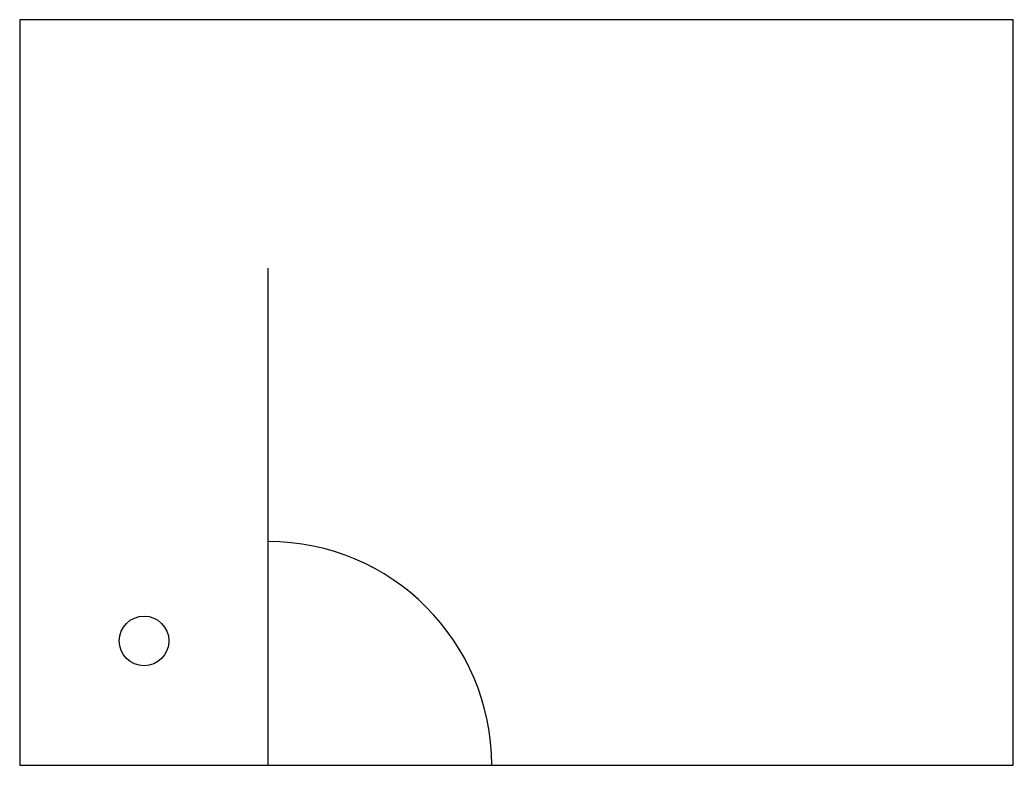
# Model space of a CAD drawing. Header units: millimetres. Extents: x 0 to 4000, y 0 to 3000.
import ezdxf

# ---------------------------------------------------------------- set-up
doc = ezdxf.new("R2010")
doc.units = ezdxf.units.MM
for name, color, linetype in [('DIM', 7, 'Continuous'), ('FURN', 7, 'Continuous'), ('WALLS', 7, 'Continuous')]:
    doc.layers.add(name, color=color, linetype=linetype)

msp = doc.modelspace()

# ---------------------------------------------------------------- linework, layer by layer
at = {"layer": 'DIM'}
msp.add_line((1000, 0), (1000, 2000), dxfattribs=at)
msp.add_arc((1000, 0), 900, 0, 90, dxfattribs=at)
at = {"layer": 'FURN'}
msp.add_circle((500, 500), 100, dxfattribs=at)
at = {"layer": 'WALLS'}
msp.add_lwpolyline([(0, 0), (4000, 0), (4000, 3000), (0, 3000)], close=True, dxfattribs=at)

doc.saveas('drawing.dxf')
